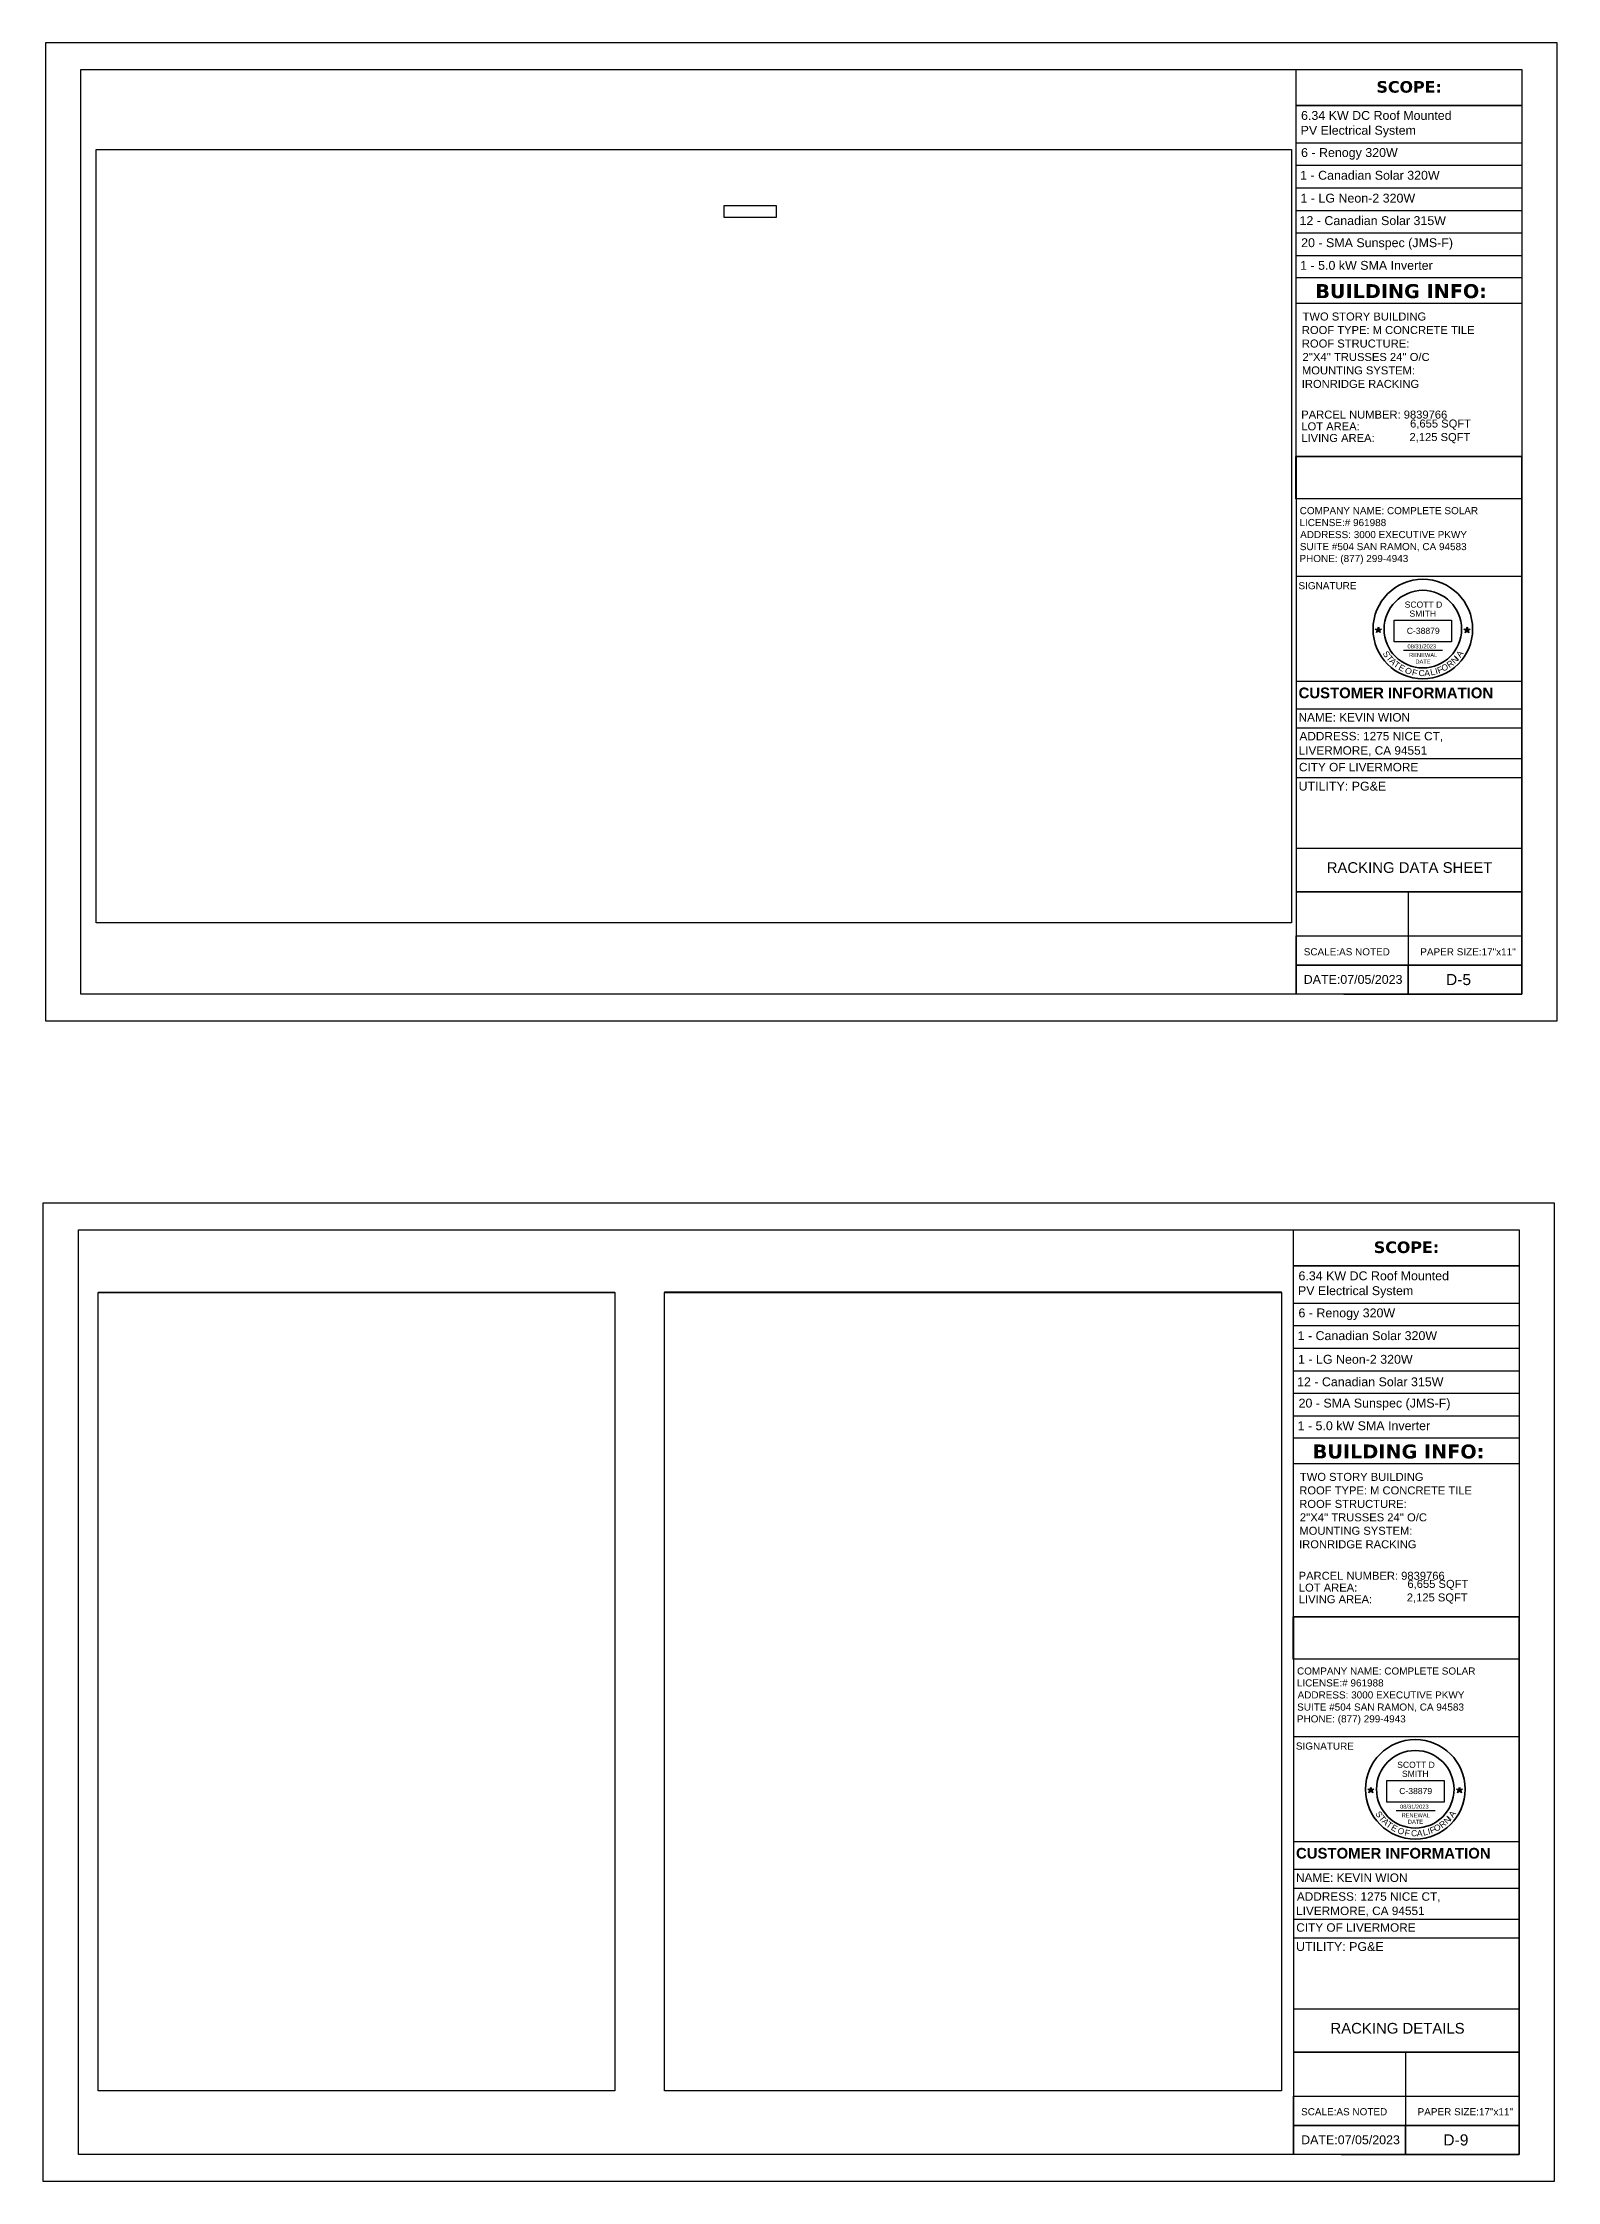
# Model space of a CAD drawing. Header units: millimetres. Extents: x 351 to 7480, y -14642 to -8468.
# Drawn here: x 5770 to 7473, y -13426 to -11021 of the extents above; entities that cross this region are included whole.
import ezdxf

# ---------------------------------------------------------------- set-up
doc = ezdxf.new("R2010")
doc.units = ezdxf.units.MM
for name, color, linetype in [('PDF12_0', 7, 'Continuous'), ('PDF12_PDF_Geometry', 7, 'Continuous'), ('PDF12_Text', 7, 'Continuous'), ('PDF16_0', 7, 'Continuous'), ('PDF16_PDF_Geometry', 7, 'Continuous'), ('PDF16_Text', 7, 'Continuous'), ('PDF5_Text', 7, 'Continuous'), ('PDF_Text', 7, 'Continuous')]:
    doc.layers.add(name, color=color, linetype=linetype)
doc.styles.add('PDF Arial', font='arial.ttf')
doc.styles.add('PDF Arial Bold', font='arialbd.ttf')
doc.styles.add('PDF Verdana Bold', font='verdanab.ttf')
doc.styles.get("Standard").update_dxf_attribs({"font": 'arial.ttf'})
picture_1 = doc.add_image_def('image20.png', size_in_pixel=(45, 240))
picture_2 = doc.add_image_def('image21.png', size_in_pixel=(3192, 4933))
picture_3 = doc.add_image_def('image28.png', size_in_pixel=(45, 240))
picture_4 = doc.add_image_def('image29.png', size_in_pixel=(2553, 1652))
picture_5 = doc.add_image_def('image30.png', size_in_pixel=(1652, 1276))
picture_6 = doc.add_image_def('image33.png', size_in_pixel=(858, 321))

# ---------------------------------------------------------------- blocks, each defined once
blk = doc.blocks.new('star')
h = blk.add_hatch(color=256)
h.dxf.hatch_style = 1
h.paths.add_polyline_path([(116.5, 62.57), (116.86, 62.57), (116.68, 63.12)])
h.paths.add_polyline_path([(116.68, 62.02), (116.97, 62.23), (116.86, 62.57), (116.5, 62.57), (116.39, 62.23)])
h.paths.add_polyline_path([(116.5, 62.57), (115.92, 62.57), (116.39, 62.23)])
h.paths.add_polyline_path([(116.39, 62.23), (116.21, 61.67), (116.68, 62.02)])
h.paths.add_polyline_path([(116.68, 62.02), (117.15, 61.67), (116.97, 62.23)])
h.paths.add_polyline_path([(116.97, 62.23), (117.44, 62.57), (116.86, 62.57)])
for p, q in [((116.21, 61.67), (116.68, 63.12)), ((116.68, 63.12), (117.15, 61.67)), ((115.92, 62.57), (117.44, 62.57)), ((117.15, 61.67), (115.92, 62.57)), ((117.44, 62.57), (116.21, 61.67))]:
    blk.add_line(p, q)
blk = doc.blocks.new('a')
at = {"color": 1, "char_height": 15, "attachment_point": 1}
for s, insert, rotation in [('{\\C256;S}', (169, 149), 301.8504), ('{\\C256;T}', (176.1, 138.5), 308.5602), ('{\\C256;A}', (182.8, 131.2), 313.9392), ('{\\C256;T}', (190.6, 123.2), 324.7462), ('{\\C256;E}', (201.4, 115.5), 330.0103), ('{\\C256;O}', (218.6, 109.1), 319.6464), ('{\\C256;I}', (283.7, 104.3), 13.6115), ('{\\C256;F}', (288.3, 105.4), 21.5682), ('{\\C256;O}', (299, 112.2), 12.6875), ('{\\C256;R}', (311.3, 116.8), 36.4598), ('{\\C256;N}', (322.6, 125.5), 43.0781), ('{\\C256;I}', (344.8, 127.8), 227.4846), ('{\\C256;A}', (335, 138.5), 54.6588), ('{\\C256;A}', (258.4, 100.3), 1.6689), ('{\\C256;L}', (271.7, 101.5), 12.6875)]:
    blk.add_mtext_dynamic_manual_height_columns(s, width=30.733, gutter_width=125, heights=[0], dxfattribs=dict(at, insert=insert, rotation=rotation))
at = {"color": 1, "insert": (244.5, 100.5), "char_height": 15, "attachment_point": 1}
blk.add_mtext_dynamic_manual_height_columns('{\\C256;C}', width=30.733, gutter_width=125, heights=[0], dxfattribs=at)
blk = doc.blocks.new('1')
at = {"color": 1, "xscale": 0.1018808021228187, "yscale": 0.1018808021228187, "zscale": 0.1018808021228187}
blk.add_blockref('a', (510.97, 81.39), dxfattribs=at)
at = {"color": 1, "insert": (534.46, 91.84), "char_height": 1.528, "attachment_point": 1, "rotation": 347.3366}
blk.add_mtext_dynamic_manual_height_columns('{\\C256;F}', width=1.5282, gutter_width=12.74, heights=[0], dxfattribs=at)

msp = doc.modelspace()

# ---------------------------------------------------------------- linework, layer by layer
at = {"lineweight": 30}
for p, q in [((7300.1, -11704.1), (7343.9, -11704.1)), ((7291.7, -13008.8), (7335.5, -13008.8))]:
    msp.add_line(p, q, dxfattribs=at)
at = {"lineweight": 35}
for centre, radius in [((7321.8, -11680.3), 56), ((7321.8, -11680.3), 43.6), ((7313.3, -12985), 56), ((7313.3, -12985), 43.6)]:
    msp.add_circle(centre, radius, dxfattribs=at)
at = {"layer": 'PDF12_0', "lineweight": 25}
for points in [[(5773.1, -11020.9), (5773.1, -12120.8), (7472.9, -12120.8), (7472.9, -11020.9)], [(7433, -11091.4), (7179.5, -11091.4)], [(7433, -11091.4), (7433, -11285.4), (7179.5, -11285.4), (7179.5, -11091.4)], [(5830.3, -12010.5), (5830.3, -11141), (7174, -11141), (7174, -12010.5)], [(7179.5, -11533.8), (7179.5, -11486.2), (7433, -11486.2), (7433, -11533.8)]]:
    msp.add_lwpolyline(points, close=True, dxfattribs=at)
for points in [[(7179.5, -11486.2), (7179.5, -11050.9)], [(7179.5, -11133.4), (7433, -11133.4)], [(7179.5, -11158.7), (7433, -11158.7)], [(7179.5, -11184), (7433, -11184)], [(7179.5, -11209.4), (7433, -11209.4)], [(7179.5, -11234.7), (7433, -11234.7)], [(7179.5, -11260.1), (7433, -11260.1)], [(7179.5, -11313.7), (7433, -11313.7)], [(7179.6, -11620.7), (7433.1, -11620.7)]]:
    msp.add_lwpolyline(points, dxfattribs=at)
at = {"layer": 'PDF12_0', "color": 5, "lineweight": 25}
msp.add_lwpolyline([(6594.9, -11203.8), (6594.9, -11217.4), (6536.3, -11217.4), (6536.3, -11203.8)], close=True, dxfattribs=at)
at = {"layer": 'PDF12_PDF_Geometry', "lineweight": 25}
for points in [[(7433, -11050.9), (7433, -12090.9), (5813, -12090.9), (5813, -11050.9), (7433, -11050.9), (7433, -12090.9), (7179.5, -12090.9), (7179.5, -12058.1), (7433, -12058.1), (7179.5, -12058.1), (7179.5, -12025.1), (7433, -12025.1)], [(7433, -11568.8), (7433, -12025.1), (7433, -12058.1), (7433, -12090.9), (7433, -11486.2), (7179.5, -11486.2), (7179.5, -12090.9)], [(7179.5, -11738.8), (7433, -11738.8)], [(7179.5, -11770.1), (7433, -11770.1)], [(7179.5, -11791.2), (7433, -11791.2)], [(7179.5, -11826), (7433.1, -11826)], [(7179.5, -11847.2), (7433.1, -11847.2)], [(7179.5, -11926.8), (7433.1, -11926.8)], [(7183, -11975.9), (7433, -11975.9), (7179.5, -11975.9), (7433, -11975.9), (7305.4, -11975.9), (7305.4, -12025.1), (7433, -12025.1), (7433, -11975.9)], [(7305.4, -12025.1), (7305.4, -12058.1), (7305.4, -12090.9)]]:
    msp.add_lwpolyline(points, dxfattribs=at)
msp.add_lwpolyline([(7433, -12058.1), (7433, -12090.9), (7305.4, -12090.9), (7305.4, -12058.1)], close=True, dxfattribs=at)
at = {"layer": 'PDF12_PDF_Geometry', "color": 251, "lineweight": 25, "true_color": 0x525252}
msp.add_lwpolyline([(7233.1, -12090.9), (7433, -12090.9)], dxfattribs=at)
at = {"layer": 'PDF16_0', "lineweight": 25}
for points in [[(5770.1, -12325.8), (5770.1, -13425.8), (7470, -13425.8), (7470, -12325.8)], [(7430, -12396.3), (7176.5, -12396.3)], [(7430, -12396.3), (7430, -12590.3), (7176.5, -12590.3), (7176.5, -12396.3)], [(6413.5, -13324.2), (5832.4, -13324.2), (5832.4, -12426.2), (6413.5, -12426.2)], [(7163, -13324.2), (6469.1, -13324.2), (6469.1, -12426.2), (7163, -12426.2)], [(7176.5, -12838.7), (7176.5, -12791.1), (7430, -12791.1), (7430, -12838.7)]]:
    msp.add_lwpolyline(points, close=True, dxfattribs=at)
for points in [[(7176.5, -12791.1), (7176.5, -12355.8)], [(7176.5, -12438.3), (7430, -12438.3)], [(7176.5, -12463.6), (7430, -12463.6)], [(7176.5, -12489), (7430, -12489)], [(7176.5, -12514.3), (7430, -12514.3)], [(7176.5, -12539.6), (7430, -12539.6)], [(7176.5, -12565), (7430, -12565)], [(7176.5, -12618.6), (7430, -12618.6)], [(7176.6, -12925.6), (7430.1, -12925.6)]]:
    msp.add_lwpolyline(points, dxfattribs=at)
at = {"layer": 'PDF16_PDF_Geometry', "lineweight": 25}
for points in [[(7430, -12355.8), (7430, -13395.8), (5810.1, -13395.8), (5810.1, -12355.8), (7430, -12355.8), (7430, -13395.8), (7176.5, -13395.8), (7176.5, -13363), (7430, -13363), (7176.5, -13363), (7176.5, -13330), (7430, -13330)], [(7430, -12873.7), (7430, -13330), (7430, -13363), (7430, -13395.8), (7430, -12791.1), (7176.5, -12791.1), (7176.5, -13395.8)], [(7176.5, -13043.7), (7430, -13043.7)], [(7176.5, -13075), (7430, -13075)], [(7176.5, -13096.1), (7430, -13096.1)], [(7176.5, -13131), (7430.1, -13131)], [(7176.5, -13152.1), (7430.1, -13152.1)], [(7176.5, -13231.7), (7430.1, -13231.7)], [(7180.1, -13280.8), (7430, -13280.8), (7176.5, -13280.8), (7430, -13280.8), (7302.4, -13280.8), (7302.4, -13330), (7430, -13330), (7430, -13280.8)], [(7302.4, -13330), (7302.4, -13363), (7302.4, -13395.8)]]:
    msp.add_lwpolyline(points, dxfattribs=at)
msp.add_lwpolyline([(7430, -13363), (7430, -13395.8), (7302.4, -13395.8), (7302.4, -13363)], close=True, dxfattribs=at)
at = {"layer": 'PDF16_PDF_Geometry', "color": 251, "lineweight": 25, "true_color": 0x525252}
msp.add_lwpolyline([(7230.1, -13395.8), (7430, -13395.8)], dxfattribs=at)

# ---------------------------------------------------------------- block references
at = {"xscale": 4.597039828451667, "yscale": 4.597039828451667, "zscale": 4.597039828451667, "rotation": 287.9700872862333}
for p in [(6833.8, -11259.5), (6933.5, -11259.6), (6825.4, -12564.3), (6925.1, -12564.3)]:
    msp.add_blockref('star', p, dxfattribs=at)
at = {"color": 1, "xscale": 4.51217474996896, "yscale": 4.51217474996896, "zscale": 4.51217474996896}
for p in [(4899, -12139.7), (4890.6, -13444.4)]:
    msp.add_blockref('1', p, dxfattribs=at)

# ---------------------------------------------------------------- texts
at = {"attachment_point": 1}
for s, width, heights, insert, char_height, line_spacing_factor in [('SCOTT D\\P  SMITH', 46.347, [0], (7301.4, -11649.3), 6.9, 0.88), ('RENEWAL\\P    DATE', 31.395, [17], (7306.3, -11707.2), 4.6, 0.96), ('SCOTT D\\P  SMITH', 46.347, [0], (7293, -12954), 6.9, 0.88), ('RENEWAL\\P    DATE', 31.395, [17], (7297.9, -13011.9), 4.6, 0.96)]:
    msp.add_mtext_dynamic_manual_height_columns(s, width=width, gutter_width=4.6, heights=heights, dxfattribs=dict(at, insert=insert, char_height=char_height, line_spacing_factor=line_spacing_factor))
for s, width, insert, char_height in [('C-38879', 41.59, (7303.8, -11678.8), 6.9), ('08/31/2023', 38.133, (7304.6, -11697.4), 4.6), ('C-38879', 41.59, (7295.3, -12983.5), 6.9), ('08/31/2023', 38.133, (7296.2, -13002.2), 4.6)]:
    msp.add_mtext_dynamic_manual_height_columns(s, width=width, gutter_width=4.6, heights=[0], dxfattribs=dict(at, insert=insert, char_height=char_height))
at = {"layer": 'PDF12_Text', "attachment_point": 7}
for s, insert, char_height, style in [('SCOPE:', (7269.7, -11077.3), 13, 'PDF Verdana Bold'), ('6.34 KW DC Roof Mounted', (7184.9, -11107.8), 10, 'PDF Arial'), ('PV Electrical System', (7184.4, -11127.4), 10, 'PDF Arial'), ('6 - Renogy 320W', (7184.9, -11152.4), 10, 'PDF Arial'), ('1 - Canadian Solar 320W', (7183.9, -11175.1), 10, 'PDF Arial'), ('20 - SMA Sunspec (JMS-F)', (7185, -11253.8), 10, 'PDF Arial'), ('1 - 5.0 kW SMA Inverter', (7183.9, -11276.4), 10, 'PDF Arial'), ('BUILDING INFO:', (7200.9, -11308.4), 15.749, 'PDF Verdana Bold'), ('TWO STORY BUILDING', (7186.6, -11333.4), 9, 'PDF Arial'), ('ROOF TYPE: M CONCRETE TILE', (7185.8, -11348.6), 9, 'PDF Arial'), ('ROOF STRUCTURE:', (7185.8, -11363.8), 9, 'PDF Arial'), ("2''X4'' TRUSSES 24'' O/C", (7186.5, -11378.9), 9, 'PDF Arial'), ('MOUNTING SYSTEM:', (7185.9, -11394), 9, 'PDF Arial'), ('IRONRIDGE RACKING', (7185.7, -11409.2), 9, 'PDF Arial'), ('6,655 SQFT', (7307.5, -11456.1), 9, 'PDF Arial'), ('2,125 SQFT', (7306.8, -11471.3), 9, 'PDF Arial'), ('COMPANY NAME: COMPLETE SOLAR', (7183.4, -11551.2), 8, 'PDF Arial'), ('LICENSE:# 961988', (7183.1, -11564.6), 8, 'PDF Arial'), ('ADDRESS: 3000 EXECUTIVE PKWY', (7183.9, -11578.1), 8, 'PDF Arial'), ('SUITE #504 SAN RAMON, CA 94583', (7183.5, -11593), 8, 'PDF Arial'), ('PHONE: (877) 299-4943', (7183.1, -11607.3), 8, 'PDF Arial'), ('SIGNATURE', (7182, -11635.6), 8, 'PDF Arial'), ('CUSTOMER INFORMATION', (7182.1, -11758.2), 12, 'PDF Arial Bold'), ('NAME: KEVIN WION', (7182.1, -11784.4), 9.5, 'PDF Arial'), ('ADDRESS: 1275 NICE CT,', (7183.1, -11807.2), 9.5, 'PDF Arial'), ('CITY OF LIVERMORE', (7182.5, -11840.4), 9.5, 'PDF Arial'), ('LIVERMORE, CA 94551', (7182.2, -11823.3), 9.5, 'PDF Arial'), ('UTILITY: PG&E', (7182.1, -11862.1), 10, 'PDF Arial'), ('RACKING DATA SHEET', (7213.7, -11954.6), 12, 'PDF Arial'), ('DATE:07/05/2023', (7187.9, -12079.4), 10, 'PDF Arial'), ('D-5', (7347.9, -12080.8), 12.5, 'PDF Arial')]:
    msp.add_mtext(s, dxfattribs=dict(at, insert=insert, char_height=char_height, style=style))
at = {"layer": 'PDF16_Text', "attachment_point": 7}
for s, insert, char_height, style in [('SCOPE:', (7266.7, -12382.2), 13, 'PDF Verdana Bold'), ('6.34 KW DC Roof Mounted', (7182, -12412.7), 10, 'PDF Arial'), ('PV Electrical System', (7181.4, -12432.3), 10, 'PDF Arial'), ('6 - Renogy 320W', (7182, -12457.3), 10, 'PDF Arial'), ('1 - Canadian Solar 320W', (7181, -12480), 10, 'PDF Arial'), ('20 - SMA Sunspec (JMS-F)', (7182.1, -12558.7), 10, 'PDF Arial'), ('1 - 5.0 kW SMA Inverter', (7181, -12581.3), 10, 'PDF Arial'), ('BUILDING INFO:', (7198, -12613.3), 15.749, 'PDF Verdana Bold'), ('TWO STORY BUILDING', (7183.6, -12638.3), 9, 'PDF Arial'), ('ROOF TYPE: M CONCRETE TILE', (7182.9, -12653.5), 9, 'PDF Arial'), ('ROOF STRUCTURE:', (7182.9, -12668.7), 9, 'PDF Arial'), ('MOUNTING SYSTEM:', (7183, -12698.9), 9, 'PDF Arial'), ("2''X4'' TRUSSES 24'' O/C", (7183.5, -12683.8), 9, 'PDF Arial'), ('IRONRIDGE RACKING', (7182.7, -12714.1), 9, 'PDF Arial'), ('2,125 SQFT', (7303.8, -12776.2), 9, 'PDF Arial'), ('6,655 SQFT', (7304.5, -12761), 9, 'PDF Arial'), ('COMPANY NAME: COMPLETE SOLAR', (7180.4, -12856.1), 8, 'PDF Arial'), ('LICENSE:# 961988', (7180.2, -12869.5), 8, 'PDF Arial'), ('ADDRESS: 3000 EXECUTIVE PKWY', (7181, -12883), 8, 'PDF Arial'), ('SUITE #504 SAN RAMON, CA 94583', (7180.5, -12898), 8, 'PDF Arial'), ('PHONE: (877) 299-4943', (7180.2, -12912.2), 8, 'PDF Arial'), ('SIGNATURE', (7179.1, -12940.5), 8, 'PDF Arial'), ('CUSTOMER INFORMATION', (7179.2, -13063.1), 12, 'PDF Arial Bold'), ('NAME: KEVIN WION', (7179.2, -13089.3), 9.5, 'PDF Arial'), ('ADDRESS: 1275 NICE CT,', (7180.2, -13112.1), 9.5, 'PDF Arial'), ('LIVERMORE, CA 94551', (7179.3, -13128.2), 9.5, 'PDF Arial'), ('CITY OF LIVERMORE', (7179.5, -13145.3), 9.5, 'PDF Arial'), ('UTILITY: PG&E', (7179.2, -13167), 10, 'PDF Arial'), ('RACKING DETAILS', (7217.9, -13259.9), 12, 'PDF Arial'), ('DATE:07/05/2023', (7185, -13384.3), 10, 'PDF Arial'), ('D-9', (7344.9, -13385.7), 12.5, 'PDF Arial')]:
    msp.add_mtext(s, dxfattribs=dict(at, insert=insert, char_height=char_height, style=style))
at = {"layer": 'PDF5_Text', "attachment_point": 7, "style": 'PDF Arial'}
for s, insert, char_height in [('1 - LG Neon-2 320W', (7184.3, -11200.8), 10), ('12 - Canadian Solar 315W', (7183.2, -11226.1), 10), ('PARCEL NUMBER: 9839766', (7185.1, -11443.7), 9), ('LIVING AREA:', (7185.2, -11470), 9), ('LOT AREA:', (7185.2, -11456.9), 9), ('1 - LG Neon-2 320W', (7181.5, -12506.6), 10), ('12 - Canadian Solar 315W', (7180.4, -12531.9), 10), ('PARCEL NUMBER: 9839766', (7182.2, -12749.5), 9), ('LOT AREA:', (7182.4, -12762.8), 9), ('LIVING AREA:', (7182.4, -12775.9), 9)]:
    msp.add_mtext(s, dxfattribs=dict(at, insert=insert, char_height=char_height))
at = {"layer": 'PDF_Text', "char_height": 8, "attachment_point": 7, "style": 'PDF Arial'}
for insert in [(7187.9, -12047.3), (7184.9, -13351.7)]:
    msp.add_mtext('SCALE:AS NOTED           PAPER SIZE:17"x11"', dxfattribs=dict(at, insert=insert))

# ---------------------------------------------------------------- pictures from other files: only their frames are drawn
at = {"color": 7, "true_color": 0xffffff}
image = msp.add_image(picture_6, insert=(7289.6, -11694.6), size_in_units=(64.6, 24.2), dxfattribs=dict(at, brightness=7, contrast=73))
image.dxf.flags = 15
image = msp.add_image(picture_6, insert=(7281.2, -12999.3), size_in_units=(64.6, 24.2), dxfattribs=dict(at, brightness=7, contrast=73))
image.dxf.flags = 15
at = {"layer": 'PDF12_0', "color": 7, "lineweight": 0}
image = msp.add_image(picture_2, insert=(7174, -12010.5), size_in_units=(869.6, 1343.9), rotation=90, dxfattribs=at)
image.dxf.flags = 15
image = msp.add_image(picture_1, insert=(7433, -11533.8), size_in_units=(47.5, 254.3), rotation=90, dxfattribs=at)
image.dxf.flags = 15
at = {"layer": 'PDF16_0', "color": 7, "lineweight": 0}
image = msp.add_image(picture_4, insert=(6413.5, -13324.2), size_in_units=(898.1, 581.2), rotation=90, dxfattribs=at)
image.dxf.flags = 15
image = msp.add_image(picture_5, insert=(7163, -13324.2), size_in_units=(898.6, 693.7), rotation=90, dxfattribs=at)
image.dxf.flags = 15
image = msp.add_image(picture_3, insert=(7430, -12838.7), size_in_units=(47.5, 254.3), rotation=90, dxfattribs=at)
image.dxf.flags = 15

doc.saveas('drawing.dxf')
